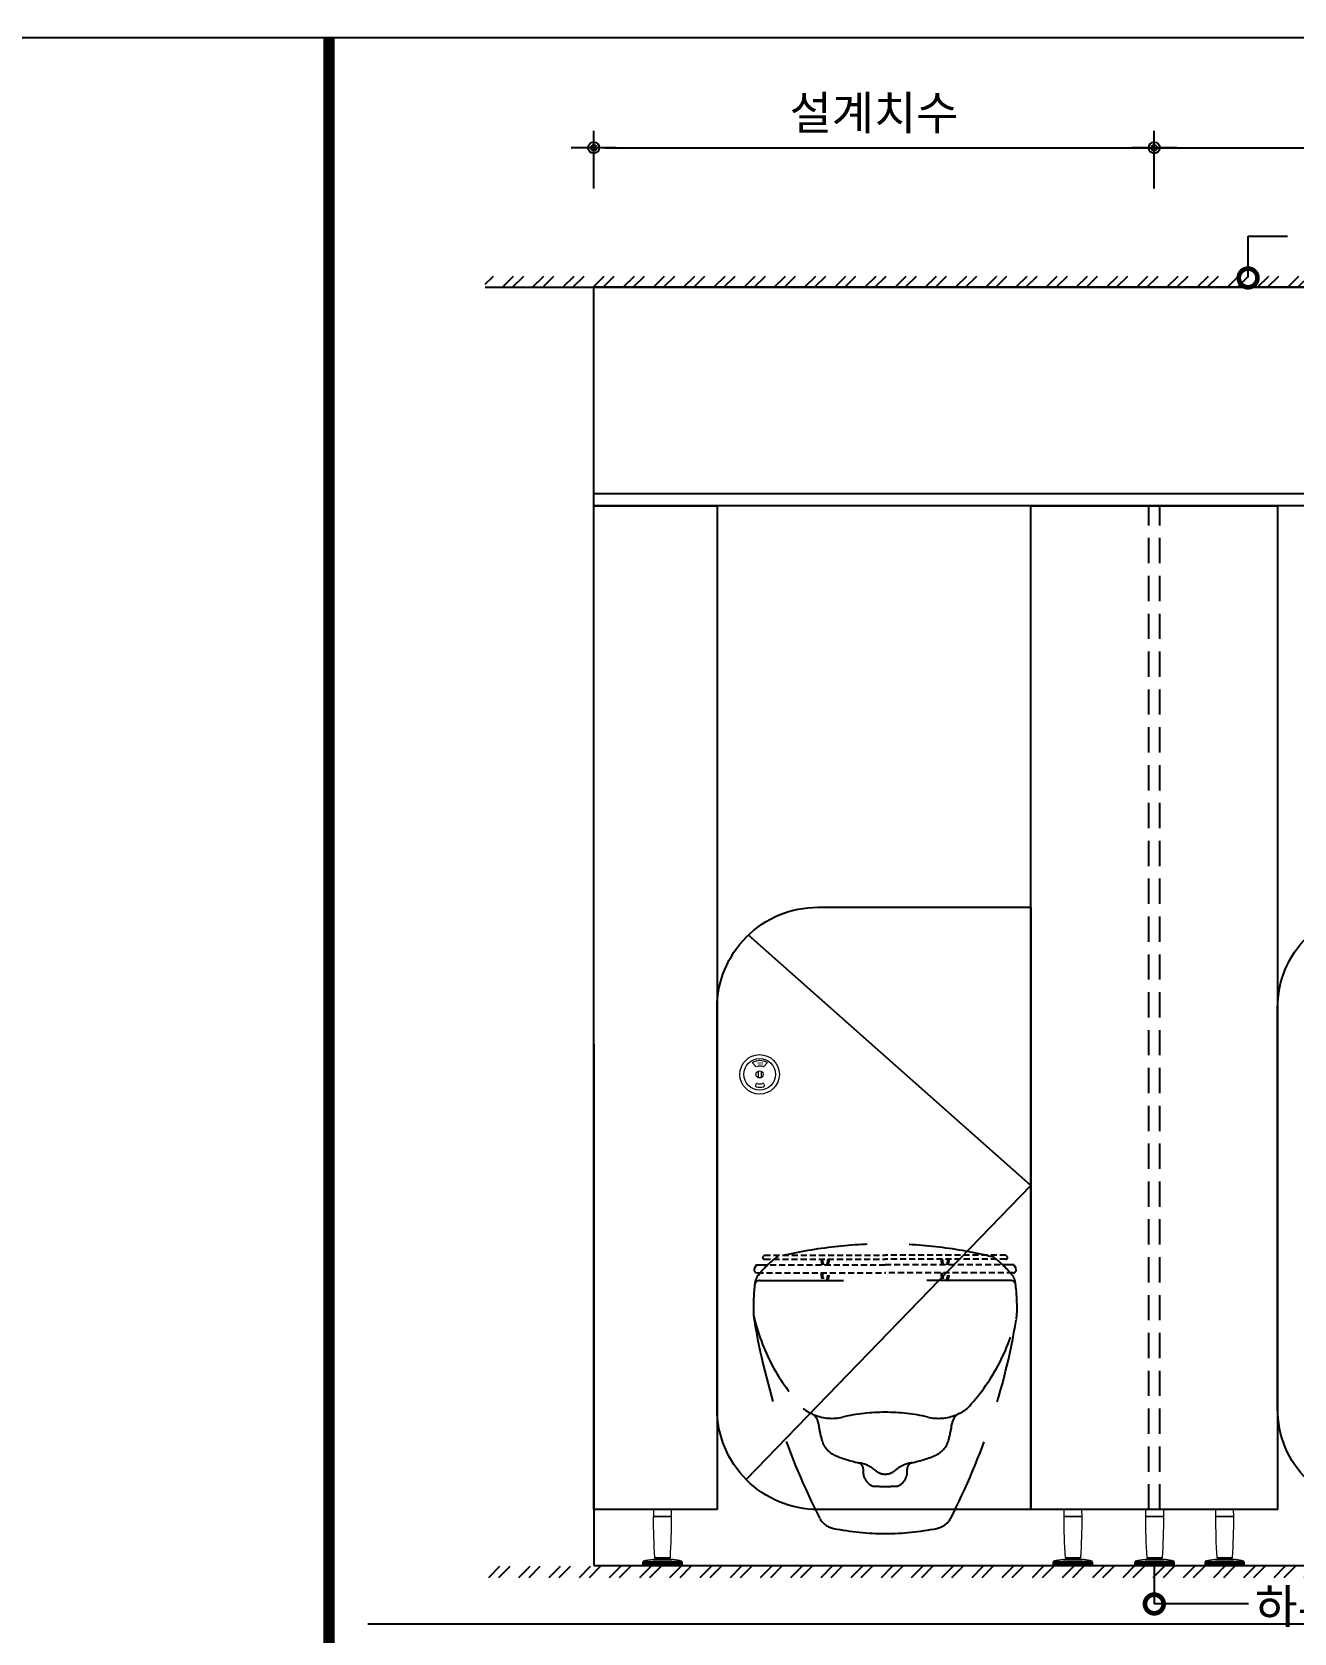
# Model space of a CAD drawing. Extents: x -256 to 8104, y -176 to 5714.
# Drawn here: x 2219 to 3345, y 4116 to 5543 of the extents above; entities that cross this region are included whole.
import ezdxf
from ezdxf.enums import TextEntityAlignment as Align

# ---------------------------------------------------------------- set-up
doc = ezdxf.new("R2010")
doc.units = 0
doc.header["$LTSCALE"] = 30
doc.linetypes.add('HIDDEN', pattern=[0.375, 0.25, -0.125])
doc.layers.get('0').update_dxf_attribs({"linetype": 'CONTINUOUS'})
doc.layers.get('DEFPOINTS').update_dxf_attribs({"linetype": 'CONTINUOUS'})
for name, color, linetype in [('DIM', 7, 'CONTINUOUS'), ('FIN', 5, 'CONTINUOUS'), ('HAT', 8, 'CONTINUOUS'), ('HID', 9, 'HIDDEN'), ('문자', 3, 'CONTINUOUS'), ('부자재', 4, 'CONTINUOUS'), ('잠금쇠(회전형)', 4, 'CONTINUOUS'), ('치수', 1, 'CONTINUOUS'), ('판넬', 2, 'CONTINUOUS'), ('해치', 8, 'CONTINUOUS')]:
    doc.layers.add(name, color=color, linetype=linetype)
doc.styles.add('HDW', font='gulim.ttc')
doc.styles.add('돋움', font='malgun.ttf')
doc.dimstyles.new('10', dxfattribs={"dimscale": 10, "dimtxt": 3, "dimasz": 1, "dimexe": 1.5, "dimexo": 2, "dimgap": 1, "dimtad": 1, "dimdec": 0, "dimlunit": 6, "dimtxsty": '돋움', "dimblk": 'DIMDOT', "dimcen": -1, "dimdle": 1.5, "dimclrt": 3, "dimazin": 3, "dimtfac": 1, "dimtdec": 0, "dimtix": 1, "dimtmove": 2, "dimatfit": 3, "dimldrblk": 'DIMDOT', "dimarcsym": 0})

# ---------------------------------------------------------------- blocks, each defined once
blk = doc.blocks.new('DIMDOT')
at = {"linetype": 'Continuous'}
blk.add_line((-2, 0), (2, 0), dxfattribs=at)
for radius in [0.5, 0.25]:
    blk.add_circle((0, 0), radius, dxfattribs=at)
blk = doc.blocks.new('*D314')
at = {"layer": 'DEFPOINTS', "color": 0}
for p in [(121575.8, 5750.3), (121075.8, 5694), (121575.8, 5694)]:
    blk.add_point(p, dxfattribs=at)
at = {"layer": 'DIM', "color": 0, "lineweight": -2, "ltscale": 10}
for p, q in [((121075.8, 5714), (121075.8, 5765.3)), ((121575.8, 5714), (121575.8, 5765.3)), ((121085.8, 5750.3), (121565.8, 5750.3))]:
    blk.add_line(p, q, dxfattribs=at)
at = {"layer": 'DIM', "color": 0, "lineweight": -2, "xscale": 10, "yscale": 10, "zscale": 10, "rotation": 180}
blk.add_blockref('DIMDOT', (121075.8, 5750.3), dxfattribs=at)
at = {"layer": 'DIM', "color": 0, "lineweight": -2, "xscale": 10, "yscale": 10, "zscale": 10}
blk.add_blockref('DIMDOT', (121575.8, 5750.3), dxfattribs=at)
at = {"layer": 'DIM', "color": 3, "insert": (121325.8, 5779.9), "char_height": 30, "attachment_point": 5, "style": '돋움'}
blk.add_mtext('설계치수', dxfattribs=at)
blk = doc.blocks.new('*D315')
at = {"layer": 'DEFPOINTS', "color": 0}
for p in [(122075.8, 5750.3), (121575.8, 5694), (122075.8, 5694)]:
    blk.add_point(p, dxfattribs=at)
at = {"layer": 'DIM', "color": 0, "lineweight": -2, "ltscale": 10}
for p, q in [((121575.8, 5714), (121575.8, 5765.3)), ((122075.8, 5714), (122075.8, 5765.3)), ((121585.8, 5750.3), (122065.8, 5750.3))]:
    blk.add_line(p, q, dxfattribs=at)
at = {"layer": 'DIM', "color": 0, "lineweight": -2, "xscale": 10, "yscale": 10, "zscale": 10, "rotation": 180}
blk.add_blockref('DIMDOT', (121575.8, 5750.3), dxfattribs=at)
at = {"layer": 'DIM', "color": 0, "lineweight": -2, "xscale": 10, "yscale": 10, "zscale": 10}
blk.add_blockref('DIMDOT', (122075.8, 5750.3), dxfattribs=at)
at = {"layer": 'DIM', "color": 3, "insert": (121825.8, 5779.9), "char_height": 30, "attachment_point": 5, "style": '돋움'}
blk.add_mtext('설계치수', dxfattribs=at)
blk = doc.blocks.new('A$C460A2A32')
at = {"color": 0}
for p, q in [((2.8, 20), (0.5, 16)), ((2.8, 20), (8.6, 20)), ((8.6, 20), (162.3, 20)), ((12.8, 32), (11.2, 30.4)), ((12.6, 27), (162.3, 27)), ((12.8, 32), (162.3, 32)), ((311.8, 32), (162.3, 32)), ((312, 27), (162.3, 27)), ((316, 20), (162.3, 20)), ((311.8, 32), (313.4, 30.4)), ((321.8, 20), (316, 20)), ((321.8, 20), (324.1, 16)), ((3.9, 10), (162.3, 10)), ((320.7, 10), (162.3, 10))]:
    blk.add_line(p, q, dxfattribs=at)
for centre, radius, start, end in [((12.6, 29), 2, 135, 270), ((108.9, 28.2), 26, 182.6717, 198.4118), ((107.4, 28.2), 23, 183.0205, 200.9186), ((68.6, 28.2), 23, 339.0814, 356.9795), ((67.1, 28.2), 26, 341.5882, 357.3283), ((257.5, 28.2), 26, 182.6717, 198.4118), ((256, 28.2), 23, 183.0205, 200.9186), ((217.2, 28.2), 23, 339.0814, 356.9795), ((215.7, 28.2), 26, 341.5882, 357.3283), ((312, 29), 2, 270, 45), ((3.9, 14), 4, 150.0107, 270), ((108.9, 10), 26, 180, 202.6199), ((107.4, 10), 23, 180, 205.7715), ((68.6, 10), 23, 334.2285, 0), ((67.1, 10), 26, 337.3801, 0), ((257.5, 10), 26, 180, 202.6199), ((256, 10), 23, 180, 205.7715), ((217.2, 10), 23, 334.2285, 0), ((215.7, 10), 26, 337.3801, 0), ((320.7, 14), 4, 270, 29.9893)]:
    blk.add_arc(centre, radius, start, end, dxfattribs=at)
blk = doc.blocks.new('_DOTSMALL')
at = {"color": 0, "linetype": 'ByBlock', "const_width": 0.5}
blk.add_lwpolyline([(-0.0625, 0, 1), (0.0625, 0, 1)], format="xyb", close=True, dxfattribs=at)
blk = doc.blocks.new('A$C63EC304E')
at = {"layer": '치수', "color": 1, "xscale": 2.5, "yscale": 2.5, "zscale": 2.5, "rotation": 234.3098741996962}
blk.add_blockref('_DOTSMALL', (0.31, 0.31), dxfattribs=at)
blk = doc.blocks.new('A$C2BC9653E')
at = {"layer": '치수', "xscale": 0.3333333333333333, "yscale": 0.3333333333333333, "zscale": 0.3333333333333333}
blk.add_blockref('A$C63EC304E', (0, 0), dxfattribs=at)
blk = doc.blocks.new('A$C7FC71301')
at = {"layer": '치수', "rotation": 180}
blk.add_blockref('A$C2BC9653E', (0.208, 0.208), dxfattribs=at)
blk = doc.blocks.new('A$C4A20372B')
at = {"layer": '치수'}
blk.add_blockref('A$C7FC71301', (0, 0), dxfattribs=at)
blk = doc.blocks.new('A$C566469F5')
at = {"layer": '치수'}
blk.add_blockref('A$C4A20372B', (0, 0), dxfattribs=at)
blk = doc.blocks.new('A$C7E317CD4')
at = {"layer": '해치', "xscale": 2, "yscale": 2, "zscale": 2}
blk.add_blockref('A$C566469F5', (0, 0), dxfattribs=at)
blk = doc.blocks.new('A$C601D7F27')
at = {"layer": '치수'}
blk.add_blockref('A$C7E317CD4', (0, 0), dxfattribs=at)
blk = doc.blocks.new('A$C38802C08')
at = {"layer": '치수'}
blk.add_blockref('A$C601D7F27', (0, 0), dxfattribs=at)
blk = doc.blocks.new('CRAYON_12', base_point=(118355.6, 310.1))
at = {"layer": 'HAT'}
h = blk.add_hatch(dxfattribs=at)
h.set_pattern_fill('ANSI32', color=256, scale=2, style=0)
h.set_pattern_definition([(45, (109739.715, -7.093), (-13.470384, 13.470384), []), (45, (109748.695, -7.093), (-13.470384, 13.470384), [])])
h.paths.add_polyline_path([(120979.1, 5635.9), (122672.7, 5635.9), (122672.7, 5625.9), (120979.1, 5625.9)])
h = blk.add_hatch(dxfattribs=at)
h.set_pattern_fill('ANSI32', color=256, scale=2, style=0)
h.set_pattern_definition([(45, (109739.715, 174.887), (-13.470384, 13.470384), []), (45, (109748.695, 174.887), (-13.470384, 13.470384), [])])
h.paths.add_polyline_path([(120979.1, 4475.6), (122672.7, 4475.6), (122672.7, 4485.6), (120979.1, 4485.6)])
at = {"color": 2}
blk.add_line((120979.1, 5625.9), (122672.7, 5625.9), dxfattribs=at)
for p, q in [((121075.8, 4964.8), (121075.8, 5625.9)), ((121075.8, 4951), (121075.8, 4486.1)), ((121075.8, 4486.1), (122575.8, 4486.1))]:
    blk.add_line(p, q)
at = {"color": 8}
blk.add_line((120874.4, 4434.3), (124222.2, 4434.3), dxfattribs=at)
at = {"color": 8, "const_width": 10}
blk.add_lwpolyline([(120839.7, 3079.4), (120839.7, 5848.5)], dxfattribs=at)
at = {"color": 2}
for points in [[(118354.9, 5848.5), (125607.2, 5848.5), (125607.2, 310.2), (118354.9, 310.2)], [(118354.9, 5848.5), (125607.2, 5848.5), (125607.2, 310.2), (118354.9, 310.2)], [(118354.9, 5848.5), (126336.8, 5848.5), (126336.8, 310.2), (118354.9, 310.2)], [(121075.8, 5442.1), (122575.8, 5442.1), (122575.8, 5431.1), (121075.8, 5431.1)]]:
    blk.add_lwpolyline(points, close=True, dxfattribs=at)
at = {"layer": 'FIN', "linetype": 'Continuous', "lineweight": 15}
for p, q in [((121145.3, 4529.7), (121128.9, 4529.7)), ((121129, 4530.3), (121145.3, 4530.3)), ((121495.1, 4530.3), (121511.4, 4530.3)), ((121511.4, 4529.7), (121495.1, 4529.7)), ((121584.3, 4529.7), (121567.9, 4529.7)), ((121568, 4530.3), (121584.3, 4530.3)), ((121630.4, 4530.3), (121646.7, 4530.3)), ((121646.8, 4529.7), (121630.4, 4529.7)), ((121154.9, 4488.8), (121119.3, 4488.8)), ((121154.9, 4487.6), (121119.3, 4487.6)), ((121119.3, 4487.6), (121154.9, 4487.6)), ((121119.9, 4490), (121154.4, 4490)), ((121120.8, 4486), (121120.8, 4486.1)), ((121120.8, 4486), (121120.8, 4486.1)), ((121122, 4486), (121120.8, 4486)), ((121120.8, 4486), (121120.8, 4486)), ((121122, 4486), (121122, 4486.1)), ((121122, 4486), (121122, 4486.1)), ((121122, 4486), (121122, 4486)), ((121145.7, 4491.5), (121128.6, 4491.5)), ((121128.8, 4491.5), (121145.4, 4491.5)), ((121130.1, 4493.2), (121144.2, 4493.2)), ((121139.2, 4486), (121139.2, 4486.1)), ((121139.8, 4486), (121139.2, 4486)), ((121139.8, 4486), (121139.8, 4486.1)), ((121140.6, 4486), (121140.6, 4486.1)), ((121140.6, 4486), (121140.6, 4486.1)), ((121140.6, 4486), (121140.6, 4486.1)), ((121140.7, 4486), (121140.7, 4486.1)), ((121140.9, 4486), (121140.7, 4486)), ((121140.9, 4486), (121140.9, 4486.1)), ((121141, 4486), (121140.9, 4486)), ((121141, 4486), (121141, 4486.1)), ((121141.1, 4486), (121141, 4486)), ((121141.1, 4486), (121141.1, 4486.1)), ((121141.1, 4486), (121141.1, 4486.1)), ((121141.1, 4486), (121141.1, 4486.1)), ((121141.1, 4486), (121141.1, 4486)), ((121141.1, 4486), (121141.1, 4486)), ((121141.3, 4486), (121141.3, 4486.1)), ((121141.5, 4486), (121141.5, 4486.1)), ((121141.5, 4486), (121141.5, 4486.1)), ((121141.6, 4486), (121141.6, 4486.1)), ((121141.7, 4486), (121141.6, 4486)), ((121141.6, 4486), (121141.6, 4486)), ((121141.7, 4486), (121141.7, 4486.1)), ((121141.8, 4486), (121141.7, 4486)), ((121141.8, 4486), (121141.8, 4486.1)), ((121152, 4486), (121152, 4486.1)), ((121152.2, 4486), (121152.2, 4486.1)), ((121152.7, 4486), (121152.7, 4486.1)), ((121153.1, 4486), (121153.1, 4486.1)), ((121153.3, 4486), (121153.3, 4486.1)), ((121521.1, 4488.8), (121485.4, 4488.8)), ((121521.1, 4487.6), (121485.4, 4487.6)), ((121485.4, 4487.6), (121521.1, 4487.6)), ((121486, 4490), (121520.5, 4490)), ((121486.9, 4486), (121486.9, 4486.1)), ((121486.9, 4486), (121486.9, 4486.1)), ((121488.1, 4486), (121486.9, 4486)), ((121486.9, 4486), (121486.9, 4486)), ((121488.1, 4486), (121488.1, 4486.1)), ((121488.1, 4486), (121488.1, 4486.1)), ((121488.1, 4486), (121488.1, 4486)), ((121511.8, 4491.5), (121494.7, 4491.5)), ((121494.9, 4491.5), (121511.6, 4491.5)), ((121496.2, 4493.2), (121510.3, 4493.2)), ((121505.3, 4486), (121505.3, 4486.1)), ((121505.9, 4486), (121505.3, 4486)), ((121505.9, 4486), (121505.9, 4486.1)), ((121506.7, 4486), (121506.7, 4486.1)), ((121506.7, 4486), (121506.7, 4486.1)), ((121506.7, 4486), (121506.7, 4486.1)), ((121506.8, 4486), (121506.8, 4486.1)), ((121507, 4486), (121506.8, 4486)), ((121507, 4486), (121507, 4486.1)), ((121507.1, 4486), (121507, 4486)), ((121507.1, 4486), (121507.1, 4486.1)), ((121507.2, 4486), (121507.1, 4486)), ((121507.2, 4486), (121507.2, 4486.1)), ((121507.2, 4486), (121507.2, 4486.1)), ((121507.2, 4486), (121507.2, 4486)), ((121507.3, 4486), (121507.2, 4486)), ((121507.3, 4486), (121507.3, 4486.1)), ((121507.4, 4486), (121507.4, 4486.1)), ((121507.7, 4486), (121507.7, 4486.1)), ((121507.7, 4486), (121507.7, 4486.1)), ((121507.8, 4486), (121507.7, 4486)), ((121507.8, 4486), (121507.8, 4486.1)), ((121507.8, 4486), (121507.8, 4486.1)), ((121507.8, 4486), (121507.8, 4486)), ((121507.9, 4486), (121507.8, 4486)), ((121507.9, 4486), (121507.9, 4486.1)), ((121518.1, 4486), (121518.1, 4486.1)), ((121518.3, 4486), (121518.3, 4486.1)), ((121518.8, 4486), (121518.8, 4486.1)), ((121519.2, 4486), (121519.2, 4486.1)), ((121519.4, 4486), (121519.4, 4486.1)), ((121593.9, 4488.8), (121558.3, 4488.8)), ((121593.9, 4487.6), (121558.3, 4487.6)), ((121558.3, 4487.6), (121593.9, 4487.6)), ((121558.9, 4490), (121593.4, 4490)), ((121559.8, 4486), (121559.8, 4486.1)), ((121559.8, 4486), (121559.8, 4486.1)), ((121561, 4486), (121559.8, 4486)), ((121559.8, 4486), (121559.8, 4486)), ((121561, 4486), (121561, 4486.1)), ((121561, 4486), (121561, 4486.1)), ((121561, 4486), (121561, 4486)), ((121584.7, 4491.5), (121567.6, 4491.5)), ((121567.8, 4491.5), (121584.4, 4491.5)), ((121569.1, 4493.2), (121583.2, 4493.2)), ((121578.2, 4486), (121578.2, 4486.1)), ((121578.8, 4486), (121578.2, 4486)), ((121578.8, 4486), (121578.8, 4486.1)), ((121579.6, 4486), (121579.6, 4486.1)), ((121579.6, 4486), (121579.6, 4486.1)), ((121579.6, 4486), (121579.6, 4486.1)), ((121579.7, 4486), (121579.7, 4486.1)), ((121579.9, 4486), (121579.7, 4486)), ((121579.9, 4486), (121579.9, 4486.1)), ((121580, 4486), (121579.9, 4486)), ((121580, 4486), (121580, 4486.1)), ((121580.1, 4486), (121580, 4486)), ((121580.1, 4486), (121580.1, 4486.1)), ((121580.1, 4486), (121580.1, 4486.1)), ((121580.1, 4486), (121580.1, 4486.1)), ((121580.1, 4486), (121580.1, 4486)), ((121580.1, 4486), (121580.1, 4486)), ((121580.3, 4486), (121580.3, 4486.1)), ((121580.5, 4486), (121580.5, 4486.1)), ((121580.5, 4486), (121580.5, 4486.1)), ((121580.6, 4486), (121580.6, 4486.1)), ((121580.7, 4486), (121580.6, 4486)), ((121580.6, 4486), (121580.6, 4486)), ((121580.7, 4486), (121580.7, 4486.1)), ((121580.7, 4486), (121580.7, 4486.1)), ((121580.7, 4486), (121580.7, 4486)), ((121591, 4486), (121591, 4486.1)), ((121591.2, 4486), (121591.2, 4486.1)), ((121591.6, 4486), (121591.6, 4486.1)), ((121592.1, 4486), (121592.1, 4486.1)), ((121592.3, 4486), (121592.3, 4486.1)), ((121656.4, 4488.8), (121620.8, 4488.8)), ((121656.4, 4487.6), (121620.8, 4487.6)), ((121620.8, 4487.6), (121656.4, 4487.6)), ((121621.3, 4490), (121655.8, 4490)), ((121622.2, 4486), (121622.2, 4486.1)), ((121622.2, 4486), (121622.2, 4486.1)), ((121623.5, 4486), (121622.2, 4486)), ((121622.2, 4486), (121622.2, 4486)), ((121623.5, 4486), (121623.5, 4486.1)), ((121623.5, 4486), (121623.5, 4486.1)), ((121623.5, 4486), (121623.5, 4486)), ((121647.1, 4491.5), (121630, 4491.5)), ((121630.3, 4491.5), (121646.9, 4491.5)), ((121631.5, 4493.2), (121645.6, 4493.2)), ((121640.6, 4486), (121640.6, 4486.1)), ((121641.2, 4486), (121640.6, 4486)), ((121641.2, 4486), (121641.2, 4486.1)), ((121642, 4486), (121642, 4486.1)), ((121642, 4486), (121642, 4486.1)), ((121642, 4486), (121642, 4486.1)), ((121642.1, 4486), (121642.1, 4486.1)), ((121642.4, 4486), (121642.1, 4486)), ((121642.4, 4486), (121642.4, 4486.1)), ((121642.5, 4486), (121642.4, 4486)), ((121642.5, 4486), (121642.5, 4486.1)), ((121642.5, 4486), (121642.5, 4486.1)), ((121642.5, 4486), (121642.5, 4486)), ((121642.6, 4486), (121642.5, 4486)), ((121642.6, 4486), (121642.6, 4486.1)), ((121642.6, 4486), (121642.6, 4486.1)), ((121642.6, 4486), (121642.6, 4486)), ((121642.8, 4486), (121642.8, 4486.1)), ((121643, 4486), (121643, 4486.1)), ((121643, 4486), (121643, 4486.1)), ((121643.1, 4486), (121643, 4486)), ((121643.1, 4486), (121643.1, 4486.1)), ((121643.1, 4486), (121643.1, 4486.1)), ((121643.1, 4486), (121643.1, 4486)), ((121643.2, 4486), (121643.1, 4486)), ((121643.2, 4486), (121643.2, 4486.1)), ((121653.5, 4486), (121653.5, 4486.1)), ((121653.7, 4486), (121653.7, 4486.1)), ((121654.1, 4486), (121654.1, 4486.1)), ((121654.5, 4486), (121654.5, 4486.1)), ((121654.7, 4486), (121654.7, 4486.1))]:
    blk.add_line(p, q, dxfattribs=at)
at = {"layer": 'FIN', "color": 4, "linetype": 'Continuous', "lineweight": 15}
for p, q in [((121129.1, 4535.8), (121129.1, 4535.8)), ((121129.2, 4536.1), (121145.1, 4536.1)), ((121129.2, 4530), (121145, 4530)), ((121145.3, 4530.3), (121145.2, 4535.9)), ((121495.2, 4535.8), (121495.2, 4535.8)), ((121495.3, 4536.1), (121511.2, 4536.1)), ((121495.4, 4530), (121511.1, 4530)), ((121511.4, 4530.3), (121511.3, 4535.9)), ((121568.1, 4535.8), (121568.1, 4535.8)), ((121568.2, 4536.1), (121584.1, 4536.1)), ((121568.2, 4530), (121584, 4530)), ((121584.3, 4530.3), (121584.2, 4535.9)), ((121630.5, 4535.8), (121630.5, 4535.8)), ((121630.6, 4536.1), (121646.5, 4536.1)), ((121630.7, 4530), (121646.5, 4530)), ((121646.7, 4530.3), (121646.6, 4535.9)), ((121119.9, 4490), (121119.3, 4488.8)), ((121119.3, 4488.8), (121119.3, 4487.6)), ((121119.3, 4487.6), (121119.3, 4486.1)), ((121119.3, 4486.1), (121154.9, 4486.1)), ((121130.1, 4493.2), (121130.7, 4492.6)), ((121143.6, 4492.6), (121130.7, 4492.6)), ((121131.6, 4492.3), (121131, 4491.7)), ((121143.3, 4491.7), (121131, 4491.7)), ((121131.6, 4492.6), (121131.6, 4492.3)), ((121131.6, 4492.3), (121142.7, 4492.3)), ((121142.7, 4492.3), (121142.7, 4492.6)), ((121143.3, 4491.7), (121142.7, 4492.3)), ((121143.6, 4492.6), (121144.2, 4493.2)), ((121154.9, 4488.8), (121154.4, 4490)), ((121154.9, 4487.6), (121154.9, 4488.8)), ((121154.9, 4486.1), (121154.9, 4487.6)), ((121486, 4490), (121485.4, 4488.8)), ((121485.4, 4488.8), (121485.4, 4487.6)), ((121485.4, 4487.6), (121485.4, 4486.1)), ((121485.4, 4486.1), (121521.1, 4486.1)), ((121496.2, 4493.2), (121496.8, 4492.6)), ((121509.7, 4492.6), (121496.8, 4492.6)), ((121497.7, 4492.3), (121497.1, 4491.7)), ((121509.4, 4491.7), (121497.1, 4491.7)), ((121497.7, 4492.6), (121497.7, 4492.3)), ((121497.7, 4492.3), (121508.8, 4492.3)), ((121508.8, 4492.3), (121508.8, 4492.6)), ((121509.4, 4491.7), (121508.8, 4492.3)), ((121509.7, 4492.6), (121510.3, 4493.2)), ((121521.1, 4488.8), (121520.5, 4490)), ((121521.1, 4487.6), (121521.1, 4488.8)), ((121521.1, 4486.1), (121521.1, 4487.6)), ((121558.9, 4490), (121558.3, 4488.8)), ((121558.3, 4488.8), (121558.3, 4487.6)), ((121558.3, 4487.6), (121558.3, 4486.1)), ((121558.3, 4486.1), (121593.9, 4486.1)), ((121569.1, 4493.2), (121569.7, 4492.6)), ((121582.6, 4492.6), (121569.7, 4492.6)), ((121570.6, 4492.3), (121570, 4491.7)), ((121582.3, 4491.7), (121570, 4491.7)), ((121570.6, 4492.6), (121570.6, 4492.3)), ((121570.6, 4492.3), (121581.7, 4492.3)), ((121581.7, 4492.3), (121581.7, 4492.6)), ((121582.3, 4491.7), (121581.7, 4492.3)), ((121582.6, 4492.6), (121583.2, 4493.2)), ((121593.9, 4488.8), (121593.4, 4490)), ((121593.9, 4487.6), (121593.9, 4488.8)), ((121593.9, 4486.1), (121593.9, 4487.6)), ((121621.3, 4490), (121620.8, 4488.8)), ((121620.8, 4488.8), (121620.8, 4487.6)), ((121620.8, 4487.6), (121620.8, 4486.1)), ((121620.8, 4486.1), (121656.4, 4486.1)), ((121631.5, 4493.2), (121632.1, 4492.6)), ((121645, 4492.6), (121632.1, 4492.6)), ((121633, 4492.3), (121632.4, 4491.7)), ((121644.7, 4491.7), (121632.4, 4491.7)), ((121633, 4492.6), (121633, 4492.3)), ((121633, 4492.3), (121644.1, 4492.3)), ((121644.1, 4492.3), (121644.1, 4492.6)), ((121644.7, 4491.7), (121644.1, 4492.3)), ((121645, 4492.6), (121645.6, 4493.2)), ((121656.4, 4488.8), (121655.8, 4490)), ((121656.4, 4487.6), (121656.4, 4488.8)), ((121656.4, 4486.1), (121656.4, 4487.6))]:
    blk.add_line(p, q, dxfattribs=at)
for points in [[(121129.2, 4536.1, 0.124037), (121129.1, 4535.8, -0.001096), (121129.1, 4535.8), (121129, 4530.3)], [(121495.3, 4536.1, 0.124037), (121495.2, 4535.8, -0.001096), (121495.2, 4535.8), (121495.1, 4530.3)], [(121568.2, 4536.1, 0.124037), (121568.1, 4535.8, -0.001096), (121568.1, 4535.8), (121568, 4530.3)], [(121630.6, 4536.1, 0.124037), (121630.5, 4535.8, -0.001096), (121630.5, 4535.8), (121630.4, 4530.3)]]:
    blk.add_lwpolyline(points, format="xyb", dxfattribs=at)
at = {"layer": 'FIN', "color": 4, "linetype": 'Continuous', "lineweight": 15, "flags": 128}
for points in [[(121145.2, 4535.9, 0.118135), (121145.1, 4536.1, 0.118135)], [(121511.3, 4535.9, 0.118135), (121511.2, 4536.1, 0.118135)], [(121584.2, 4535.9, 0.118135), (121584.1, 4536.1, 0.118135)], [(121646.6, 4535.9, 0.118135), (121646.5, 4536.1, 0.118135)]]:
    blk.add_lwpolyline(points, format="xyb", dxfattribs=at)
at = {"layer": 'FIN', "color": 4, "linetype": 'Continuous', "lineweight": 15}
for centre, radius, start, end in [((121129.2, 4529.7), 0.292, 90, 179.3579), ((121129.2, 4530.3), 0.292, 179.2415, 270), ((121707.6, 4529.4), 578.7, 179.9718, 183.5859), ((120591.2, 4528.6), 554.1, 356.3354, 0.1097), ((121145, 4530.3), 0.292, 270, 0.7585), ((121145, 4529.7), 0.292, 0.6421, 90), ((121495.4, 4530.3), 0.292, 179.2415, 270), ((121495.4, 4529.7), 0.292, 90, 179.3579), ((122073.8, 4529.4), 578.7, 179.9718, 183.5859), ((120957.3, 4528.6), 554.1, 356.3354, 0.1097), ((121511.1, 4530.3), 0.292, 270, 0.7585), ((121511.1, 4529.7), 0.292, 0.6421, 90), ((121568.2, 4529.7), 0.292, 90, 179.3579), ((121568.2, 4530.3), 0.292, 179.2415, 270), ((122146.6, 4529.4), 578.7, 179.9718, 183.5859), ((121030.2, 4528.6), 554.1, 356.3354, 0.1097), ((121584, 4530.3), 0.292, 270, 0.7585), ((121584, 4529.7), 0.292, 0.6421, 90), ((121630.7, 4530.3), 0.292, 179.2415, 270), ((121630.7, 4529.7), 0.292, 90, 179.3579), ((122209.1, 4529.4), 578.7, 179.9718, 183.5859), ((121092.6, 4528.6), 554.1, 356.3354, 0.1097), ((121646.5, 4530.3), 0.292, 270, 0.7585), ((121646.5, 4529.7), 0.292, 0.6421, 90), ((121131.6, 4447.8), 43.8, 93.8991, 105.5006), ((121131.6, 4458.3), 33.3, 91.0115, 94.7479), ((121128.8, 4491.4), 0.175, 94.7479, 116.6788), ((121142.7, 4458.3), 33.3, 85.2521, 88.9885), ((121145.4, 4491.4), 0.175, 63.3212, 85.2521), ((121142.7, 4447.8), 43.8, 80.5831, 86.1009), ((121142.7, 4447.8), 43.8, 74.4994, 78.127), ((121497.7, 4447.8), 43.8, 93.8991, 105.5006), ((121497.7, 4458.3), 33.3, 91.0115, 94.7479), ((121495, 4491.4), 0.175, 94.7479, 116.6788), ((121508.8, 4458.3), 33.3, 85.2521, 88.9885), ((121511.5, 4491.4), 0.175, 63.3212, 85.2521), ((121508.8, 4447.8), 43.8, 80.5831, 86.1009), ((121508.8, 4447.8), 43.8, 74.4994, 78.127), ((121570.6, 4447.8), 43.8, 93.8991, 105.5006), ((121570.6, 4458.3), 33.3, 91.0115, 94.7479), ((121567.8, 4491.4), 0.175, 94.7479, 116.6788), ((121581.7, 4458.3), 33.3, 85.2521, 88.9885), ((121584.4, 4491.4), 0.175, 63.3212, 85.2521), ((121581.7, 4447.8), 43.8, 80.5831, 86.1009), ((121581.7, 4447.8), 43.8, 74.4994, 78.127), ((121633, 4447.8), 43.8, 93.8991, 105.5006), ((121630.3, 4491.4), 0.175, 94.7479, 116.6788), ((121633, 4458.3), 33.3, 91.0115, 94.7479), ((121644.1, 4458.3), 33.3, 85.2521, 88.9885), ((121646.9, 4491.4), 0.175, 63.3212, 85.2521), ((121644.1, 4447.8), 43.8, 80.5831, 86.1009), ((121644.1, 4447.8), 43.8, 74.4994, 78.127)]:
    blk.add_arc(centre, radius, start, end, dxfattribs=at)
at = {"layer": 'FIN', "linetype": 'Continuous', "lineweight": 15}
for points, knots in [([(121140.7, 4486), (121140.7, 4486), (121140.6, 4486), (121140.6, 4486), (121140.6, 4486)], [0, 0, 0, 0, 0.561741, 1, 1, 1, 1]), ([(121140.6, 4486), (121140.6, 4486), (121140.6, 4486), (121140.6, 4486), (121140.6, 4486)], [0, 0, 0, 0, 0.557964, 1, 1, 1, 1]), ([(121141.3, 4486), (121141.3, 4486), (121141.2, 4486), (121141.2, 4486), (121141.1, 4486)], [0, 0, 0, 0, 0.560188, 1, 1, 1, 1]), ([(121141.5, 4486), (121141.5, 4486), (121141.4, 4486), (121141.4, 4486), (121141.3, 4486)], [0, 0, 0, 0, 0.559958, 1, 1, 1, 1]), ([(121152.2, 4486), (121152.1, 4486), (121152, 4486), (121152, 4486), (121152, 4486)], [0, 0, 0, 0, 0.558554, 1, 1, 1, 1]), ([(121152.4, 4486), (121152.3, 4486), (121152.2, 4486), (121152.1, 4486), (121152.1, 4486)], [0, 0, 0, 0, 0.558511, 1, 1, 1, 1]), ([(121152.7, 4486), (121152.6, 4486), (121152.4, 4486), (121152.3, 4486), (121152.2, 4486)], [0, 0, 0, 0, 0.559859, 1, 1, 1, 1]), ([(121153.1, 4486), (121153, 4486), (121152.9, 4486), (121152.7, 4486), (121152.7, 4486)], [0, 0, 0, 0, 0.558977, 1, 1, 1, 1]), ([(121153.3, 4486), (121153.3, 4486), (121153.3, 4486), (121153.1, 4486), (121153.1, 4486)], [0, 0, 0, 0, 0.559094, 1, 1, 1, 1]), ([(121506.8, 4486), (121506.8, 4486), (121506.8, 4486), (121506.7, 4486), (121506.7, 4486)], [0, 0, 0, 0, 0.561741, 1, 1, 1, 1]), ([(121506.7, 4486), (121506.7, 4486), (121506.7, 4486), (121506.7, 4486), (121506.7, 4486)], [0, 0, 0, 0, 0.557964, 1, 1, 1, 1]), ([(121507.4, 4486), (121507.4, 4486), (121507.4, 4486), (121507.3, 4486), (121507.3, 4486)], [0, 0, 0, 0, 0.560188, 1, 1, 1, 1]), ([(121507.7, 4486), (121507.6, 4486), (121507.6, 4486), (121507.5, 4486), (121507.4, 4486)], [0, 0, 0, 0, 0.559958, 1, 1, 1, 1]), ([(121518.3, 4486), (121518.3, 4486), (121518.2, 4486), (121518.1, 4486), (121518.1, 4486)], [0, 0, 0, 0, 0.558554, 1, 1, 1, 1]), ([(121518.5, 4486), (121518.4, 4486), (121518.3, 4486), (121518.3, 4486), (121518.2, 4486)], [0, 0, 0, 0, 0.558511, 1, 1, 1, 1]), ([(121518.8, 4486), (121518.7, 4486), (121518.5, 4486), (121518.4, 4486), (121518.3, 4486)], [0, 0, 0, 0, 0.559859, 1, 1, 1, 1]), ([(121519.2, 4486), (121519.1, 4486), (121519, 4486), (121518.8, 4486), (121518.8, 4486)], [0, 0, 0, 0, 0.558977, 1, 1, 1, 1]), ([(121519.4, 4486), (121519.4, 4486), (121519.4, 4486), (121519.3, 4486), (121519.2, 4486)], [0, 0, 0, 0, 0.559094, 1, 1, 1, 1]), ([(121579.7, 4486), (121579.6, 4486), (121579.6, 4486), (121579.6, 4486), (121579.6, 4486)], [0, 0, 0, 0, 0.561741, 1, 1, 1, 1]), ([(121579.6, 4486), (121579.6, 4486), (121579.6, 4486), (121579.6, 4486), (121579.6, 4486)], [0, 0, 0, 0, 0.557964, 1, 1, 1, 1]), ([(121580.3, 4486), (121580.3, 4486), (121580.2, 4486), (121580.2, 4486), (121580.1, 4486)], [0, 0, 0, 0, 0.560188, 1, 1, 1, 1]), ([(121580.5, 4486), (121580.5, 4486), (121580.4, 4486), (121580.4, 4486), (121580.3, 4486)], [0, 0, 0, 0, 0.559958, 1, 1, 1, 1]), ([(121591.2, 4486), (121591.1, 4486), (121591, 4486), (121591, 4486), (121591, 4486)], [0, 0, 0, 0, 0.558554, 1, 1, 1, 1]), ([(121591.4, 4486), (121591.3, 4486), (121591.2, 4486), (121591.1, 4486), (121591.1, 4486)], [0, 0, 0, 0, 0.558511, 1, 1, 1, 1]), ([(121591.6, 4486), (121591.6, 4486), (121591.4, 4486), (121591.3, 4486), (121591.2, 4486)], [0, 0, 0, 0, 0.559859, 1, 1, 1, 1]), ([(121592.1, 4486), (121592, 4486), (121591.9, 4486), (121591.7, 4486), (121591.6, 4486)], [0, 0, 0, 0, 0.558977, 1, 1, 1, 1]), ([(121592.3, 4486), (121592.3, 4486), (121592.3, 4486), (121592.1, 4486), (121592.1, 4486)], [0, 0, 0, 0, 0.559094, 1, 1, 1, 1]), ([(121642.1, 4486), (121642.1, 4486), (121642.1, 4486), (121642.1, 4486), (121642, 4486)], [0, 0, 0, 0, 0.561741, 1, 1, 1, 1]), ([(121642, 4486), (121642, 4486), (121642, 4486), (121642, 4486), (121642, 4486)], [0, 0, 0, 0, 0.557964, 1, 1, 1, 1]), ([(121642.8, 4486), (121642.7, 4486), (121642.7, 4486), (121642.6, 4486), (121642.6, 4486)], [0, 0, 0, 0, 0.560188, 1, 1, 1, 1]), ([(121643, 4486), (121642.9, 4486), (121642.9, 4486), (121642.8, 4486), (121642.8, 4486)], [0, 0, 0, 0, 0.559958, 1, 1, 1, 1]), ([(121653.7, 4486), (121653.6, 4486), (121653.5, 4486), (121653.5, 4486), (121653.5, 4486)], [0, 0, 0, 0, 0.558554, 1, 1, 1, 1]), ([(121653.8, 4486), (121653.8, 4486), (121653.7, 4486), (121653.6, 4486), (121653.5, 4486)], [0, 0, 0, 0, 0.558511, 1, 1, 1, 1]), ([(121654.1, 4486), (121654, 4486), (121653.8, 4486), (121653.7, 4486), (121653.7, 4486)], [0, 0, 0, 0, 0.559859, 1, 1, 1, 1]), ([(121654.5, 4486), (121654.5, 4486), (121654.3, 4486), (121654.2, 4486), (121654.1, 4486)], [0, 0, 0, 0, 0.558977, 1, 1, 1, 1]), ([(121654.7, 4486), (121654.7, 4486), (121654.7, 4486), (121654.6, 4486), (121654.5, 4486)], [0, 0, 0, 0, 0.559094, 1, 1, 1, 1])]:
    blk.add_open_spline(points, degree=3, knots=knots, dxfattribs=at)
for points in [[(121140.7, 4486), (121140.6, 4486)], [(121506.8, 4486), (121506.8, 4486)], [(121579.6, 4486), (121579.6, 4486)], [(121642.1, 4486), (121642.1, 4486)]]:
    blk.add_open_spline(points, degree=1, dxfattribs=at)
at = {"layer": 'FIN', "color": 4, "linetype": 'Continuous', "lineweight": 15}
for points, knots in [([(121149.8, 4491), (121149.8, 4491), (121149.8, 4491), (121149.9, 4491), (121149.9, 4491), (121149.9, 4491)], [0, 0, 0, 0, 0.110152, 0.664814, 1, 1, 1, 1]), ([(121149.9, 4491), (121149.9, 4491), (121150, 4491), (121150, 4491), (121150.1, 4491), (121150.2, 4491), (121150.3, 4491), (121150.3, 4491)], [0, 0, 0, 0, 0.2159727, 0.4318558, 0.6498983, 0.8698049, 1, 1, 1, 1]), ([(121150.6, 4490.9), (121150.6, 4490.9), (121150.5, 4490.9), (121150.3, 4490.9), (121150.3, 4491)], [0, 0, 0, 0, 0.585266, 1, 1, 1, 1]), ([(121150.3, 4491), (121150.3, 4490.9), (121150.3, 4490.9), (121150.3, 4490.9), (121150.3, 4490.9)], [0, 0, 0, 0, 0.495973, 1, 1, 1, 1]), ([(121150.3, 4490.9), (121150.3, 4490.9), (121150.5, 4490.9), (121150.6, 4490.9), (121150.6, 4490.9)], [0, 0, 0, 0, 0.405872, 1, 1, 1, 1]), ([(121150.6, 4490.9), (121150.6, 4490.9), (121150.6, 4490.9), (121150.6, 4490.9), (121150.6, 4490.9)], [0, 0, 0, 0, 0.517301, 1, 1, 1, 1]), ([(121150.6, 4490.9), (121150.9, 4490.8), (121151.3, 4490.7), (121151.8, 4490.6), (121152, 4490.6)], [0, 0, 0, 0, 0.470682, 1, 1, 1, 1]), ([(121152, 4490.6), (121151.8, 4490.6), (121151.3, 4490.7), (121150.9, 4490.8), (121150.6, 4490.9)], [0, 0, 0, 0, 0.528575, 1, 1, 1, 1]), ([(121152, 4490.6), (121152, 4490.6), (121152, 4490.6), (121152, 4490.6), (121152, 4490.6)], [0, 0, 0, 0, 0.529757, 1, 1, 1, 1]), ([(121516, 4491), (121516, 4491), (121516.1, 4491), (121516.2, 4491), (121516.3, 4491), (121516.4, 4491), (121516.4, 4491), (121516.4, 4491)], [0, 0, 0, 0, 0.2159727, 0.4318558, 0.6498983, 0.8698049, 1, 1, 1, 1]), ([(121516, 4491), (121516, 4491), (121516, 4491), (121516, 4491), (121516, 4491), (121516, 4491)], [0, 0, 0, 0, 0.110152, 0.664814, 1, 1, 1, 1]), ([(121516.8, 4490.9), (121516.7, 4490.9), (121516.6, 4490.9), (121516.5, 4490.9), (121516.4, 4491)], [0, 0, 0, 0, 0.585266, 1, 1, 1, 1]), ([(121516.4, 4491), (121516.4, 4490.9), (121516.4, 4490.9), (121516.4, 4490.9), (121516.4, 4490.9)], [0, 0, 0, 0, 0.495973, 1, 1, 1, 1]), ([(121516.4, 4490.9), (121516.5, 4490.9), (121516.6, 4490.9), (121516.7, 4490.9), (121516.8, 4490.9)], [0, 0, 0, 0, 0.405872, 1, 1, 1, 1]), ([(121516.8, 4490.9), (121516.8, 4490.9), (121516.8, 4490.9), (121516.8, 4490.9), (121516.8, 4490.9)], [0, 0, 0, 0, 0.517301, 1, 1, 1, 1]), ([(121516.8, 4490.9), (121517, 4490.8), (121517.5, 4490.7), (121517.9, 4490.6), (121518.2, 4490.6)], [0, 0, 0, 0, 0.470682, 1, 1, 1, 1]), ([(121518.2, 4490.6), (121517.9, 4490.6), (121517.5, 4490.7), (121517, 4490.8), (121516.8, 4490.9)], [0, 0, 0, 0, 0.528575, 1, 1, 1, 1]), ([(121518.2, 4490.6), (121518.2, 4490.6), (121518.2, 4490.6), (121518.2, 4490.6), (121518.2, 4490.6)], [0, 0, 0, 0, 0.529757, 1, 1, 1, 1]), ([(121588.8, 4491), (121588.8, 4491), (121588.8, 4491), (121588.9, 4491), (121588.9, 4491), (121588.9, 4491)], [0, 0, 0, 0, 0.110152, 0.664814, 1, 1, 1, 1]), ([(121588.9, 4491), (121588.9, 4491), (121589, 4491), (121589, 4491), (121589.1, 4491), (121589.2, 4491), (121589.3, 4491), (121589.3, 4491)], [0, 0, 0, 0, 0.2159727, 0.4318558, 0.6498983, 0.8698049, 1, 1, 1, 1]), ([(121589.6, 4490.9), (121589.6, 4490.9), (121589.5, 4490.9), (121589.3, 4490.9), (121589.3, 4491)], [0, 0, 0, 0, 0.585266, 1, 1, 1, 1]), ([(121589.3, 4491), (121589.3, 4490.9), (121589.3, 4490.9), (121589.3, 4490.9), (121589.3, 4490.9)], [0, 0, 0, 0, 0.495973, 1, 1, 1, 1]), ([(121589.3, 4490.9), (121589.3, 4490.9), (121589.5, 4490.9), (121589.6, 4490.9), (121589.6, 4490.9)], [0, 0, 0, 0, 0.405872, 1, 1, 1, 1]), ([(121589.6, 4490.9), (121589.6, 4490.9), (121589.6, 4490.9), (121589.6, 4490.9), (121589.6, 4490.9)], [0, 0, 0, 0, 0.517301, 1, 1, 1, 1]), ([(121589.6, 4490.9), (121589.9, 4490.8), (121590.3, 4490.7), (121590.8, 4490.6), (121591, 4490.6)], [0, 0, 0, 0, 0.470682, 1, 1, 1, 1]), ([(121591, 4490.6), (121590.8, 4490.6), (121590.3, 4490.7), (121589.9, 4490.8), (121589.6, 4490.9)], [0, 0, 0, 0, 0.528575, 1, 1, 1, 1]), ([(121591, 4490.6), (121591, 4490.6), (121591, 4490.6), (121591, 4490.6), (121591, 4490.6)], [0, 0, 0, 0, 0.529757, 1, 1, 1, 1]), ([(121651.3, 4491), (121651.4, 4491), (121651.4, 4491), (121651.5, 4491), (121651.6, 4491), (121651.7, 4491), (121651.7, 4491), (121651.7, 4491)], [0, 0, 0, 0, 0.2159727, 0.4318558, 0.6498983, 0.8698049, 1, 1, 1, 1]), ([(121651.3, 4491), (121651.3, 4491), (121651.3, 4491), (121651.3, 4491), (121651.3, 4491), (121651.3, 4491)], [0, 0, 0, 0, 0.110152, 0.664814, 1, 1, 1, 1]), ([(121652.1, 4490.9), (121652, 4490.9), (121651.9, 4490.9), (121651.8, 4490.9), (121651.7, 4491)], [0, 0, 0, 0, 0.585266, 1, 1, 1, 1]), ([(121651.7, 4491), (121651.7, 4490.9), (121651.7, 4490.9), (121651.7, 4490.9), (121651.7, 4490.9)], [0, 0, 0, 0, 0.495973, 1, 1, 1, 1]), ([(121651.7, 4490.9), (121651.8, 4490.9), (121651.9, 4490.9), (121652, 4490.9), (121652.1, 4490.9)], [0, 0, 0, 0, 0.405872, 1, 1, 1, 1]), ([(121652.1, 4490.9), (121652.1, 4490.9), (121652.1, 4490.9), (121652.1, 4490.9), (121652.1, 4490.9)], [0, 0, 0, 0, 0.517301, 1, 1, 1, 1]), ([(121652.1, 4490.9), (121652.3, 4490.8), (121652.8, 4490.7), (121653.2, 4490.6), (121653.5, 4490.6)], [0, 0, 0, 0, 0.470682, 1, 1, 1, 1]), ([(121653.5, 4490.6), (121653.2, 4490.6), (121652.8, 4490.7), (121652.3, 4490.8), (121652.1, 4490.9)], [0, 0, 0, 0, 0.528575, 1, 1, 1, 1]), ([(121653.5, 4490.6), (121653.5, 4490.6), (121653.5, 4490.6), (121653.5, 4490.6), (121653.5, 4490.6)], [0, 0, 0, 0, 0.529757, 1, 1, 1, 1])]:
    blk.add_open_spline(points, degree=3, knots=knots, dxfattribs=at)
for points in [[(121149.9, 4491), (121149.9, 4491)], [(121150.3, 4491), (121150.7, 4490.9)], [(121150.6, 4490.9), (121150.7, 4490.9)], [(121516, 4491), (121516, 4491)], [(121516.4, 4491), (121516.8, 4490.9)], [(121516.8, 4490.9), (121516.8, 4490.9)], [(121588.9, 4491), (121588.9, 4491)], [(121589.3, 4491), (121589.7, 4490.9)], [(121589.6, 4490.9), (121589.7, 4490.9)], [(121651.3, 4491), (121651.3, 4491)], [(121651.7, 4491), (121652.1, 4490.9)], [(121652.1, 4490.9), (121652.1, 4490.9)]]:
    blk.add_open_spline(points, degree=1, dxfattribs=at)
at = {"layer": 'HID', "ltscale": 3}
for p, q in [((121570.8, 4536.1), (121570.8, 5431.1)), ((121580.8, 4536.1), (121580.8, 5431.1))]:
    blk.add_line(p, q, dxfattribs=at)
at = {"layer": 'HID', "ltscale": 10}
for p in [(121223.6, 4740.2), (121448, 4740.2)]:
    blk.add_line(p, (121335.8, 4740.2), dxfattribs=at)
for centre, radius, start, end in [((121335.8, 4369.8), 403.1, 76.2923, 103.7077), ((121293.4, 4689.4), 90, 128.0065, 143.1013), ((121241.7, 4755.6), 6, 103.9579, 128.0065), ((121429.9, 4755.6), 6, 51.9935, 76.0421), ((121378.2, 4689.4), 90, 36.8987, 51.9935), ((121223.6, 4736), 4.2, 90, 173.3826), ((121228.7, 4738), 9, 143.1013, 172.4918), ((121448, 4736), 4.2, 6.6174, 90), ((121442.9, 4738), 9, 7.5082, 36.8987), ((121398.2, 4715.7), 180, 172.4918, 181.055), ((121273.4, 4715.7), 180, 358.945, 7.5082), ((121260.2, 4713.2), 42, 181.055, 190.5892), ((121411.4, 4713.2), 42, 349.4108, 358.945), ((121391.1, 4748.1), 177, 192.809, 223.5419), ((121813.2, 4803.4), 602.3, 189.3568, 207.2383), ((120858.4, 4803.4), 602.3, 332.7617, 350.6432), ((121280.5, 4748.1), 177, 316.4581, 347.191), ((121288.4, 4659.4), 42, 232.3598, 243.5689), ((121383.2, 4659.4), 42, 296.4311, 307.6402), ((121264.4, 4611.1), 12, 6.9609, 63.5689), ((121288.4, 4659.4), 42, 248.0565, 282.8609), ((121366.7, 4623.6), 91.1, 186.9609, 196.5836), ((121335.8, 4451.8), 171, 90, 102.8609), ((121335.8, 4451.8), 171, 77.1391, 90), ((121383.2, 4659.4), 42, 257.1391, 291.9435), ((121304.9, 4623.6), 91.1, 343.4164, 353.0391), ((121407.2, 4611.1), 12, 116.4311, 173.0391), ((121299.5, 4603.6), 21, 196.5836, 247.6201), ((121372.1, 4603.6), 21, 292.3799, 343.4164), ((121335.8, 4691.7), 116.3, 247.6201, 258.9228), ((121335.8, 4691.7), 116.3, 281.0772, 292.3799), ((121310.3, 4572.1), 6, 0, 77.9673), ((121307.7, 4548.1), 30, 49.4621, 78.9228), ((121329.7, 4569.7), 13.6, 169.8446, 248.5821), ((121335.8, 4581), 13.3, 229.4621, 270), ((121335.8, 4581), 13.3, 270, 310.5379), ((121363.9, 4548.1), 30, 101.0772, 130.5379), ((121341.9, 4569.7), 13.6, 291.4179, 10.1554), ((121361.3, 4572.1), 6, 102.0327, 180), ((121335.8, 4727.7), 171, 266.2838, 270), ((121335.8, 4727.7), 171, 270, 273.7162), ((121293.2, 4536.9), 18, 210.6249, 258.7833), ((121378.4, 4536.9), 18, 281.2167, 329.3751), ((121335.8, 4751.7), 237, 258.7833, 270), ((121335.8, 4751.7), 237, 270, 281.2167)]:
    blk.add_arc(centre, radius, start, end, dxfattribs=at)
at = {"layer": '부자재', "color": 3}
blk.add_line((122575.8, 5625.9), (121075.8, 5625.9), dxfattribs=at)
blk.add_line((122575.8, 5625.9), (121075.8, 5625.9), dxfattribs=at)
at = {"layer": '잠금쇠(회전형)', "linetype": 'Continuous', "lineweight": 15}
for p, q in [((121217.2, 4934.7), (121220.8, 4930.7)), ((121222.4, 4927), (121222.4, 4921.2)), ((121225.1, 4926.9), (121225.1, 4921.1)), ((121230.9, 4934.7), (121227.3, 4930.7)), ((121220.5, 4915.5), (121220.1, 4914.3)), ((121227.6, 4915.5), (121228, 4914.3))]:
    blk.add_line(p, q, dxfattribs=at)
for radius in [17.6, 14.1, 3.21]:
    blk.add_circle((121223.8, 4924.1), radius, dxfattribs=at)
for centre, radius, start, end in [((121224.1, 4922.3), 14.1, 61.0478, 118.9522), ((121224.1, 4924.7), 6.81, 61.8696, 118.1304), ((121221, 4914), 0.98, 160.8571, 255.4685), ((121221.4, 4915.1), 0.98, 72.2332, 160.8571), ((121224.1, 4925.8), 13.2, 255.4685, 284.5315), ((121224.1, 4923.4), 7.75, 252.2332, 287.7668), ((121226.7, 4915.1), 0.98, 19.1429, 107.7668), ((121227.1, 4914), 0.98, 284.5315, 19.1429)]:
    blk.add_arc(centre, radius, start, end, dxfattribs=at)
at = {"layer": '치수'}
for p, q in [((121659.5, 5634.5), (121659.5, 5671.6)), ((121659.5, 5671.6), (121694.6, 5671.6)), ((121465.8, 4825.1), (121213.8, 5048.3)), ((121465.8, 4825.1), (121211.7, 4562.9)), ((121575.8, 4486.1), (121575.8, 4451.9)), ((121659.9, 4451.9), (121575.8, 4451.9))]:
    blk.add_line(p, q, dxfattribs=at)
at = {"layer": '판넬'}
for p, q in [((121685.8, 5401.1), (121685.8, 4536.1)), ((121465.8, 4579.2), (121465.8, 4536.1))]:
    blk.add_line(p, q, dxfattribs=at)
at = {"layer": '판넬', "color": 3}
for p, q in [((121185.8, 4536.1), (121075.8, 4536.1)), ((121685.8, 4536.1), (121465.8, 4536.1)), ((121685.8, 4536.1), (121585.8, 4536.1))]:
    blk.add_line(p, q, dxfattribs=at)
at = {"layer": '판넬'}
for points in [[(121185.8, 4536.1), (121075.8, 4536.1), (121075.8, 5431.1), (121185.8, 5431.1)], [(121465.8, 5431.1), (121685.8, 5431.1), (121685.8, 4536.1), (121465.8, 4536.1)]]:
    blk.add_lwpolyline(points, close=True, dxfattribs=at)
for points in [[(121275.8, 5073.1), (121465.8, 5073.1), (121465.8, 4536.1), (121275.8, 4536.1, -0.414214), (121185.8, 4626.1), (121185.8, 4983.1, -0.414214)], [(121775.8, 5073.1), (121965.8, 5073.1), (121965.8, 4536.1), (121775.8, 4536.1, -0.414214), (121685.8, 4626.1), (121685.8, 4983.1, -0.414214)]]:
    blk.add_lwpolyline(points, format="xyb", close=True, dxfattribs=at)
at = {"layer": '해치', "color": 3}
blk.add_line((121465.8, 5401.1), (121465.8, 5431.1), dxfattribs=at)
at = {"layer": 'HID', "ltscale": 10, "xscale": 0.7200000000011642, "yscale": 0.7200000000011642, "zscale": 0.7200000000011642}
blk.add_blockref('A$C460A2A32', (121218.9, 4739.9), dxfattribs=at)
at = {"layer": '해치', "xscale": -20, "yscale": 20, "zscale": 20, "rotation": 180}
blk.add_blockref('A$C38802C08', (121655.3, 5638.4), dxfattribs=at)
at = {"layer": '해치', "xscale": -20, "yscale": 20, "zscale": 20}
blk.add_blockref('A$C38802C08', (121580, 4447.7), dxfattribs=at)
at = {"layer": '문자', "style": '돋움'}
blk.add_text('하부 받침대', height=30.34, dxfattribs=at).set_placement((121766, 4450.2), align=Align.MIDDLE)
at = {"layer": '잠금쇠(회전형)', "linetype": 'Continuous', "lineweight": 15, "style": 'HDW', "width": 0.659278}
blk.add_text('사용중', height=2.3, dxfattribs=at).set_placement((121220.9, 4932.6), (121227.1, 4932.6), align=Align.FIT)
at = {"layer": 'DIM', "ltscale": 10}
for base, p1, p2, picture, middle in [((121575.8, 5750.3), (121075.8, 5694), (121575.8, 5694), '*D314', (121325.8, 5779.9)), ((122075.8, 5750.3), (121575.8, 5694), (122075.8, 5694), '*D315', (121825.8, 5779.9))]:
    dim = blk.add_linear_dim(base=base, p1=p1, p2=p2, text='설계치수', dimstyle='10', override={"dimtxsty": '돋움'}, dxfattribs=at)
    dim.commit()
    dim.dimension.update_dxf_attribs({"geometry": picture, "text_midpoint": middle})

msp = doc.modelspace()

# ---------------------------------------------------------------- block references
msp.add_blockref('CRAYON_12', (0, 0))

doc.saveas('drawing.dxf')
